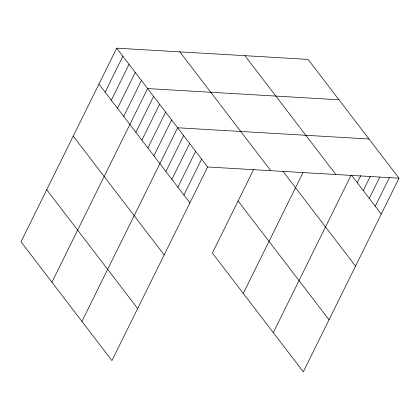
<?xml version="1.0" encoding="UTF-8"?>
<svg xmlns="http://www.w3.org/2000/svg" width="420" height="420" viewBox="0 0 420 420"><rect width="100%" height="100%" fill="white"/><g stroke="black" fill="none" stroke-linecap="round" stroke-linejoin="round"><path stroke-width="0.63" d="M116.697 48.163L21 241.794L111.935 360.607L207.627 166.982L116.697 48.163L308.065 59.393L399 178.206L303.303 371.837L212.373 253.019L253.727 169.349M105.147 92.122L122.882 56.243M111.332 100.202L129.061 64.323M117.516 108.281L135.245 72.403M123.695 116.361L141.43 80.483M51.917 282.188L147.614 88.562L338.982 99.792M135.881 132.284L153.615 96.406M141.887 140.123L159.616 104.244M147.887 147.966L165.617 112.088M153.888 155.809L171.617 119.931M81.926 321.394L177.623 127.769L368.991 138.999M165.89 171.491L183.624 135.613M171.89 179.335L189.625 143.456M177.891 187.173L195.626 151.294M183.897 195.017L201.626 159.138M243.29 293.417L302.957 172.688M273.294 332.624L350.973 175.455M357.262 182.721L360.749 175.66M363.263 190.559L370.241 176.447M369.264 198.403L379.727 177.23M375.265 206.246L389.508 177.424M207.627 166.982L399 178.206M351.635 175.371L381.266 214.084M244.913 55.687L335.848 174.505M283.159 171.57L355.541 266.144M179.849 51.87L270.779 170.683M238.098 200.965L329.033 319.778M98.963 84.042L189.898 202.86M73.237 136.101L164.167 254.914M46.73 189.735L137.66 308.548"/></g></svg>
